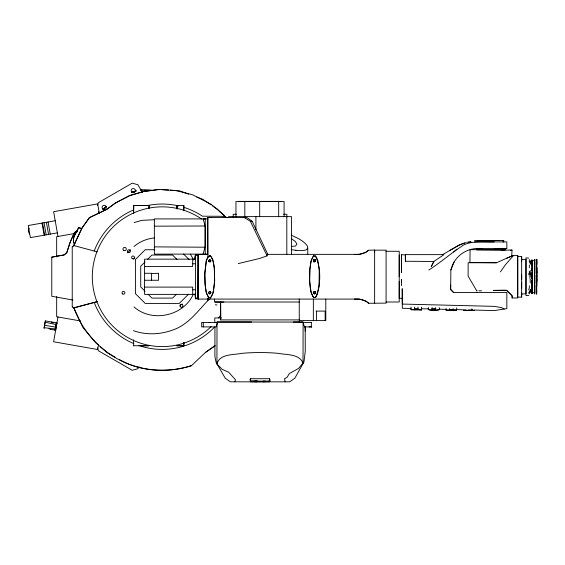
<?xml version="1.0" encoding="UTF-8"?>
<svg xmlns="http://www.w3.org/2000/svg" width="565" height="565" viewBox="0 0 565 565"><rect width="100%" height="100%" fill="white"/><g stroke="black" fill="none" stroke-linecap="round" stroke-linejoin="round"><path stroke-width="0.85" d="M244.822 216.621L244.822 201.528M286.815 254.434L286.815 216.621M402.301 298.391L399.222 298.158M399.229 281.342L399.222 298.377M399.222 276.709L399.229 255.048M521.65 293.539L521.657 297.084L517.745 297.148L517.731 295.862M525.987 293.8L521.657 294.061L521.657 259.999M521.65 259.921L521.657 256.602L517.717 256.333L517.731 297.967L512.144 297.967L512.109 295.827L506.551 290.276L493.485 290.396L505.294 290.29M521.657 259.377L525.987 259.377L525.987 293.157M529.878 278.354L529.892 272.697M530.634 291.413L530.634 290.233M534.645 280.014L534.667 293.277M536.595 292.585L536.75 293.779M536.75 285.156L536.602 294.16L536.609 286.858M536.75 276.073L536.75 273.637M536.75 281.653L536.743 259.264L536.75 264.978M198.004 297.967L198.259 255.479L198.251 299.083L359.333 299.083L365.732 301.074L368.726 303.271L386.086 303.123L386.086 250.161L374.63 250.161L374.63 303.13M202.997 254.123L205.081 247.216L205.13 225.986L203.089 218.916L207.751 218.86L207.751 254.081L202.997 254.123L154.358 254.13L154.358 218.909L205.229 218.909M401.461 282.542L401.468 279.604L401.447 285.643M521.657 297.084L521.664 292.79M531.001 276.723L531.001 274.166M534.645 272.662L534.659 279.124M534.645 270.55L534.645 265.373M534.645 264.399L534.659 259.399L534.659 260.387M536.616 263.099L536.75 273.517M536.75 285.297L536.75 267.16M534.652 276.709L534.645 260.649L532.294 260.649L532.294 292.804L534.638 292.508M534.652 288.334L534.645 278.326M435.523 307.607C437.536 311.308 430 311.174 432.147 307.565M285.325 381.82L284.52 379.786L284.922 379.277L284.626 378.571L287.006 377.406L289.365 373.571L298.595 368.415L303.024 363.005L303.101 322.064L217.017 322.022L216.932 364.001L222.25 369.411L228.613 372.173L235.527 379.786L234.722 381.82M530.224 279.054L530.217 282.973M530.217 270.466L530.224 274.35M530.21 292.373L530.217 289.344M534.857 273.354L534.857 262.139M536.602 283.588L536.708 278.686M133.707 345.759L133.573 339.89M454.126 262.012L450.87 269.999L450.644 289.562L453.617 292.508L506.84 292.508L506.84 308.624L494.34 310.566L468.032 309.91M528.812 289.965L528.826 288.821M133.615 213.309L133.707 205.441L149.061 205.441L148.991 208.57M151.589 273.545L158.581 273.276L158.581 280.261L144.605 280.261M411.016 307.042L410.988 309.832L414.583 309.874L414.618 307.085M421.624 307.162L421.561 309.952L414.583 309.797L417.987 309.641L418.015 307.127M439.118 307.65C442.402 311.654 425.219 311.569 428.545 307.53M446.068 308.476L446.046 310.241L456.626 310.362L453.25 310.213L456.654 310.093L456.682 307.854M449.669 308.518L449.648 310.157L456.654 310.093M453.045 310.051L453.066 308.561M467.177 310.411L470.553 310.411L463.575 310.446L474.155 310.566L470.553 310.446M529.391 290.954L529.327 293.892M532.061 293.419L532.061 260.027M534.659 293.016L534.659 294.047L534.652 293.659M534.857 283.355L534.871 275.169M183.787 210.724L183.872 205.455L176.824 205.441L176.901 208.845M176.88 208.803L176.944 205.441L177.403 208.817M435.495 308.575L435.467 310.072L434.768 308.575M528.805 293.27L528.819 292.486M529.349 285.721L529.356 288.291M529.349 265.133L529.349 267.739M510.456 256.567L496.487 262.746L469.932 262.499L470.087 249.645L512.038 250.133L511.713 256.009M534.871 285.05L534.878 293.171M269.901 381.121L269.936 379.419L269.42 378.72L250.691 378.72L250.027 379.426L250.288 381.114L269.901 381.121L268.566 381.128M421.561 309.952L421.532 308.193M183.851 342.517L183.766 345.752L176.81 345.759L183.83 345.745L183.809 342.326M512.144 297.967L512.095 295.792L506.551 290.276M432.119 310.023L432.168 308.539M536.672 290.53L536.679 293.03M450.701 285.028L450.644 289.562M531.552 259.949L531.503 262.005M529.327 262.372L529.327 259.547M536.743 274.802L536.616 284.711M78.973 227.42L73.704 237.272L73.429 242.957L73.662 237.095L78.479 227.596L81.621 228.564L89.249 217.737L106.856 209.311L115.677 202.877L130.388 195.271L143.637 191.507L159.175 189.536M250.521 381.121L250.691 378.72M309.895 269.745C309.662 278.983 308.631 289.337 313.603 297.543L315.609 297.381C321.061 285.007 321.224 268.149 315.432 255.881L313.441 256.072C310.701 259.808 310.468 264.554 309.952 268.982M214.947 326.895L214.891 356.331L216.021 362.137L225.174 378.147L230.336 381.82L289.711 381.82L294.873 378.147L303.942 362.017L305.262 351.331L305.206 326.902L304.5 326.895L303.031 322.424M528.826 295.58L525.987 295.587L525.987 257.852L528.826 258.149M195.031 259.625L195.448 254.638L207.892 254.356M207.92 298.221L207.687 300.771C196.959 312.042 187.333 325.624 171.668 330.398C159.394 334.628 145.657 335.13 133.397 330.631M530.881 264.123L530.994 260.394M536.609 263.912L536.75 260.599M532.23 260.458L532.223 259.992M534.864 259.992L534.864 261.228M207.984 298.172L207.687 300.771L210.328 298.49M313.441 256.072L315.666 256.093L317.763 259.992L319.246 269.54L319.048 286.596L317.41 294.252L315.468 297.586L313.384 297.338L311.068 292.811L309.634 280.176L309.811 269.54L311.089 260.91L313.462 255.889M50.207 329.247L55.653 330.257L55.504 327.071L56.896 322.975L56.232 322.933L55.102 328.964L54.946 330.235L55.645 330.278L56.938 322.94L45.377 320.906L44.098 328.159L45.377 320.906M536.609 261.666L536.743 259.293M56.175 323.293L56.232 322.933M532.223 293.433L532.258 292.409M57.997 316.993L53.626 341.769L97.667 349.53L98.423 345.264M207.892 257.153L210.314 255.549L212.8 259.476L214.283 268.227L214.672 280.812L213.069 293.129L210.858 297.338L208.626 297.564L206.402 293.186L205.314 286.519L204.756 274.781L206.416 260.373L207.892 257.153L207.786 217.461L207.765 219.22M194.494 259.66L195.448 254.638M216.932 364.001C219.474 353.655 233.804 355.011 242.011 353.323A42.347 8.079 0 0 1 278.037 353.323C286.236 354.975 299.21 353.711 303.024 363.005M29.048 228.112L28.342 231.226L29.451 234.009M532.061 293.171L532.223 292.479M97.519 205.611L98.289 202.743L132.175 183.18L137.902 184.713L142.338 192.39M217.348 323.166L216.141 326.895L201.691 326.895L201.691 322.424L217.589 322.424M450.87 269.929L452.346 265.409A27.932 27.932 0 0 1 477.503 248.487L506.84 248.487L506.84 241.905L474.48 241.905M208.351 261.079L209.664 259.554L210.886 260.458L210.42 261.87L208.351 261.079L209.664 259.392L210.943 260.783L209.707 262.054L208.478 260.832M500.435 271.864L505.35 264.837L513.62 255.394L517.71 255.429L517.731 294.782M315.701 292.917L313.978 293.751L313.3 292.571L313.483 291.759L313.978 293.751L314.698 293.913L315.701 292.917L315.023 291.498L313.3 292.571L314.698 293.913M51.782 257.153L64.283 254.914L66.875 252.47L70.265 241.862L74.453 232.611L77.214 231.021L74.439 232.498L70.046 242.512L66.776 252.612L64.191 254.893L51.782 257.153L51.782 296.286L72.878 300.008M98.345 344.947L95.76 342.708L82.886 327.474L73.902 307.911L72.235 306.633L72.235 246.82L73.895 245.549L81.621 228.564L78.479 227.596M193.329 294.238C183.505 316.103 151.914 322.912 134.018 306.936M139.011 366.805L137.902 368.726L132.175 370.259L98.289 350.696L97.519 347.828M433.955 308.568L433.016 310.044L432.472 308.547M133.693 259.102L134.71 257.689M209.516 291.349L210.964 292.529L209.912 293.955L208.457 292.776L209.855 291.314L210.971 292.755L209.566 293.998L208.45 292.543L209.855 291.314M127.838 252.802L130.381 249.673M291.392 235.252C297.247 237.985 303.885 240.676 307.522 246.326L307.748 248.183L306.604 249.568A44.07 9.139 20.3 0 1 295.799 250.253M313.349 260.211L313.745 259.801L315.63 260.147L315.058 259.653L313.349 260.211L314.048 262.019L315.666 261.228L315.058 259.653M145.064 261.892L140.72 266.235L140.72 286.921L145.064 291.272M147.55 259.406L151.9 255.055L172.586 255.055L176.93 259.406M176.308 294.379L172.586 298.101L151.9 298.101L148.171 294.379M188.463 294.245L179.296 303.412L145.191 303.412L135.409 293.63L135.409 259.533L145.191 249.744L154.81 249.744M197.969 254.638L198.251 254.37L198.259 255.479L195.476 255.479L195.476 297.967L198.251 297.967M119.462 359.608C141.073 371.77 168.066 373.147 191.521 365.647L205.37 352.489L214.46 346.013M102.809 209.58L106.587 206.317M453.681 251.983L456.838 249.158M210.858 297.338C213.881 293.08 214.305 285.551 214.601 279.753C214.396 271.617 215.223 262.492 210.314 255.549M103.042 209.128L105.669 206.96M134.018 246.51C139.71 241.594 147.112 238.564 154.605 237.95M531.517 293.475L531.531 291.815M374.63 250.676L374.623 250.104L368.655 250.224L365.802 252.329L359.453 254.356L266.941 254.356L267.118 255.881L259.568 258.473L238.253 263.594M72.235 246.82L73.895 245.549M368.655 250.224C364.799 253.798 359.418 254.737 354.333 254.356M428.835 270.014C441.046 262.202 451.859 252.499 463.992 244.779C473.562 240.535 484.141 242.201 494.262 241.905M205.37 352.489L215.293 345.716M442.607 254.631L459.119 245.09L466.372 242.463M449.952 250.38L459.119 245.09L464.522 242.95M180.157 305.305L182.333 304.048M506.459 258.332L513.62 255.394L512.01 255.881M131.864 192.312L135.791 190.935L135.974 190.271L135.522 190.243L135.791 190.935L135.522 190.243M132.125 192.361L135.487 191.309M131.426 192.446L136.193 190.998M134.216 222.568L141.737 220.371L154.443 219.714M191.521 365.647C171.746 371.982 150.022 371.841 130.451 364.813C104.313 355.293 83.352 333.986 73.888 307.869L97.357 301.604M73.86 307.876L97.166 301.668M55.229 220.76L28.25 225.513L30.383 237.625L57.362 232.872M74.403 233.557L56.669 236.679L56.669 256.92M315.489 261.56L313.745 261.849L313.745 259.801M210.47 255.825L208.612 256.107L206.281 260.522L204.848 272.189L204.968 283.609L206.26 292.486L208.626 297.564M133.615 213.245L133.707 205.441M470.786 241.919L467.636 242.23L471.041 241.912M291.568 246.411L295.516 246.029L296.879 244.151L295.318 241.417L291.314 238.663M298.814 322.163L303.101 322.064M476.648 249.885L505.809 249.892M216.918 322.121L219.7 322.029M476.302 248.544L482.588 248.494M244.094 217.461L250.344 221.268L252.174 221.24L267.81 254.356M133.538 205.462L149.061 205.441L149.005 207.977M154.358 226.177L205.13 225.986M304.5 326.895L311.711 326.895L309.083 326.895M263.65 381.679L263.007 381.686L265.43 381.686M453.589 292.508L450.729 289.492M194.727 294.365L195.236 294.365M293.299 322.001L299.514 322.008M141.455 345.766L149.026 345.759L133.51 345.752M254.554 381.121L257.089 381.121M265.529 381.121L263.092 381.121M143.757 190.066L152.931 190.49M238.501 201.387L281.547 201.387M236.453 214.248L233.19 214.248L233.19 216.882M283.595 214.248L286.858 214.248L286.858 216.882M228.5 216.621L291.547 216.621L291.547 254.434M207.765 217.461L211.049 217.461M207.786 217.461L246.834 217.461L252.174 221.24M474.529 240.506L503.662 240.506M477.877 240.506L499.707 240.506M502.652 240.506L503.909 240.506M502.857 241.905L503.916 241.905M494.869 248.494L505.845 248.494M503.464 249.885L504.842 249.885M386.086 251.277L399.222 251.277L399.222 302.007L386.086 302.007M195.476 259.158L144.605 259.158L144.576 294.379L195.476 294.379M496.487 262.746L468.131 262.746L468.117 276.108L476.74 290.883M192.679 263.77L195.476 263.77M144.605 266.426L192.679 266.426L192.679 259.158M144.605 287.112L192.679 287.112L192.679 294.379M192.679 289.767L195.476 289.767M476.768 290.834L477.199 290.834M194.96 293.892L195.448 298.8L197.969 298.8L197.997 255.479M215.067 302.014L299.358 302.014M316.096 311.103L325.129 311.103L325.186 320.602M221.572 317.947L214.749 317.947L214.827 322.424M220.512 319.903L299.358 319.903M302.812 322.424L311.654 322.424M144.605 273.276L151.597 273.283L151.589 280M476.909 292.508L477.305 292.508M223.846 302.021L214.679 302.021L214.502 299.083M251.602 322.001L220.47 322.001M208.782 322.424L210.406 322.424M250.288 381.114L257.711 381.121M255.309 381.679L254.582 381.679L257.082 381.679L256.348 381.672M154.358 246.863L205.081 247.216M405.388 261.263L433.842 261.461L443.977 254.631L405.359 254.631L405.388 261.263L405.38 254.872L401.447 254.737L401.454 272.514L401.447 254.737M140.508 189.988L151.229 190.066M478.887 290.813L481.55 290.834M501.466 250.013L503.168 250.027M410.988 309.556L414.59 309.599M417.987 309.641L421.497 309.86M428.517 309.761L432.119 309.804M435.495 309.846L439.097 309.888M446.046 309.966L449.648 310.008M510.598 250.118L512.038 250.133M354.333 299.083C359.453 298.673 364.856 299.669 368.726 303.271M215.491 322.424L217.589 322.46M411.066 308.483L402.301 308.264L402.245 288.687L402.301 304.069L494.255 306.364L501.416 307.614L504.227 309.027M414.569 308.575L418.079 308.66M421.582 308.744L428.595 308.921M432.098 309.013L435.608 309.097M439.111 309.182L446.131 309.359M449.627 309.451L453.137 309.535M456.64 309.62L466.28 309.86M161.745 189.699L168.596 190.144M170.312 190.257L179.734 190.871L188.668 194.113M314.189 291.822L315.595 291.943L315.023 291.498M140.169 189.791L142.684 190.073M44.183 327.7L55.102 328.964M215.336 304.754L216.953 304.987M291.286 249.631L295.919 250.323M44.607 325.306L55.504 327.071M80.626 320.984L56.669 316.76L56.669 296.519M228.606 217.702L221.72 216.296L202.432 216.204A72.673 72.673 0 0 0 183.625 207.277M45.151 322.241L55.949 324.522M73.302 242.837L75.011 243.381M97.258 251.842L73.605 245.507L82.518 227.321L89.616 217.546L106.856 209.311L114.886 203.358L128.7 196.006L143.637 191.507L159.104 189.367L175.567 190.462L192.665 194.812L210.717 204.099L223.479 214.622L225.718 217.179M196.797 197.065L202.482 199.127L210.999 204.798M53.181 322.721L51.486 322.092L53.209 322.905M48.978 328.618L50.539 329.296M114.935 357.045L107.392 352.772L100.28 346.62M212.419 205.745L217.384 209.057L224.001 215.823M72.235 306.633L73.902 307.911M513.14 255.38L513.493 255.705M183.576 254.024L189.077 259.533M190.299 254.052L193.731 259.978M98.6 211.67L99.341 212.956M267.118 255.881L250.344 221.268M534.886 259.554L534.843 259.759M99.327 213.302L97.667 203.909L53.626 211.677L57.99 236.445M48.067 222.017L50.207 234.129M46.415 222.313L48.555 234.426M44.056 222.73L46.189 234.842M42.545 222.991L44.677 235.104M42.015 223.09L44.148 235.202M471.881 308.787L472.086 310.284M531.524 272.881L531.764 274.978M532.061 288.609L532.237 290.163M532.061 263.813L532.23 265.494M269.42 378.72L269.667 381.114M530.888 289.329L531.008 292.599M532.061 284.696L532.23 286.702M532.061 267.436L532.23 269.526M536.602 267.655L536.75 273.029M532.061 280.106L532.223 282.373M531.517 276.758L531.573 278.319M521.657 256.602L521.664 261.263M534.645 292.811L534.645 288.694M531.566 290.587L531.524 280.713M529.32 271.327L529.341 272.846M521.65 293.412L521.657 294.061M517.71 255.429L517.731 256.913M530.21 261.065L530.217 264.095M220.562 302.197L220.689 317.947M531.538 268.156L531.552 270.247M183.795 205.455L183.823 210.512M151.589 279.244L151.597 280.261M536.602 265.712L536.609 267.273M531.545 264.773L531.545 266.08M528.819 273.418L528.826 274.894M305.206 326.902L305.22 331.132M374.623 250.104L374.63 252.188M299.231 299.083L299.273 320.602L325.814 320.602L325.779 299.083M536.75 267.845L536.75 273.75M536.602 285.904L536.609 287.924M536.595 289.796L536.595 291.314M530.634 262.026L530.634 263.205M521.664 282.458L521.672 288.256M307.748 248.183L307.748 254.356M536.75 261.87L536.75 263.636M536.75 275.628L536.75 285.544M536.468 267.937L536.468 274.124M536.468 275.409L536.468 276.723M536.468 277.973L536.468 279.202M536.468 280.381L536.468 281.483M536.468 283.376L536.468 284.124M536.468 284.732L536.468 285.523M521.672 274.795L521.672 279.689M316.492 311.103L316.492 320.602M313.349 299.083L313.349 320.602M311.343 322.424L311.343 326.895M284.089 216.621L284.089 201.528L235.958 201.528L235.958 216.621M278.679 201.528L278.679 216.621M259.681 201.528L259.681 216.621M255.91 216.621L255.91 229.814M220.689 302.014L220.689 319.903M205.229 218.86L205.229 254.081M203.308 322.424L203.308 326.895M195.448 293.878L195.448 298.8M74.276 237.032A4.195 4.195 0 0 1 77.349 231.707M214.523 327.149A72.673 72.673 0 0 1 138.7 345.498M133.785 343.612A72.673 72.673 0 0 1 94.214 302.423M94.207 251.03A72.673 72.673 0 0 1 133.411 209.982M146.653 205.724A72.673 72.673 0 0 1 178.589 205.921M220.682 314.959A69.883 69.883 0 0 1 218.641 317.911M211.091 326.641A69.883 69.883 0 0 1 115.571 328.781A69.883 69.883 0 0 1 107.202 233.599A69.883 69.883 0 0 1 201.627 219.029M181.429 304.196A33.54 33.54 0 0 1 180.157 305.044M133.863 258.763A33.54 33.54 0 0 1 134.738 257.449M197.983 298.716L198.251 299.083L197.983 298.716M432.557 264.003L431.236 266.666L433.842 261.461L432.557 264.003M269.526 381.672L250.436 381.679L269.526 381.672M127.824 252.124A1.441 1.441 0 0 0 130.282 251.686A1.441 1.441 0 0 0 128.679 249.779A1.441 1.441 0 0 0 127.824 252.124M122.739 294.012A1.441 1.441 0 0 0 124.893 292.762A1.441 1.441 0 0 0 122.739 291.519A1.441 1.441 0 0 0 122.739 294.012M180.27 306.682A1.441 1.441 0 0 0 182.763 306.498A1.441 1.441 0 0 0 181.358 304.436A1.441 1.441 0 0 0 180.27 306.682M132.316 258.699A1.441 1.441 0 0 0 134.477 257.449A1.441 1.441 0 0 0 132.316 256.199A1.441 1.441 0 0 0 132.316 258.699M123.799 250.5A1.674 1.674 0 0 0 126.313 249.052A1.674 1.674 0 0 0 123.799 247.597A1.674 1.674 0 0 0 123.799 250.5M102.47 208.584A2.098 2.098 0 0 0 106.093 208.308A2.098 2.098 0 0 0 104.045 205.307A2.098 2.098 0 0 0 102.47 208.584M132.203 192.446A2.098 2.098 0 0 0 135.346 190.631A2.098 2.098 0 0 0 132.203 188.816A2.098 2.098 0 0 0 132.203 192.446"/></g></svg>
